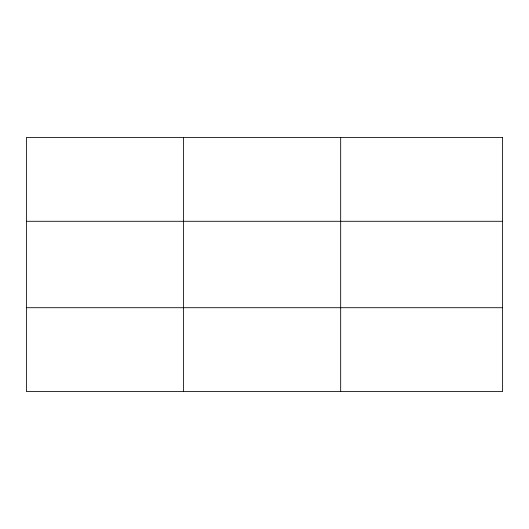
<?xml version="1.0" encoding="UTF-8"?>
<svg xmlns="http://www.w3.org/2000/svg" width="529" height="529" viewBox="0 0 529 529"><rect width="100%" height="100%" fill="white"/><g stroke="black" fill="none" stroke-linecap="round" stroke-linejoin="round"><path stroke-width="0.79" d="M183.563 391.592L183.563 137.408M340.676 391.592L340.676 137.408M26.45 221.287L502.55 221.287M26.45 307.713L502.55 307.713M502.55 137.408L502.55 391.592L26.45 391.592L26.45 137.408L502.55 137.408"/></g></svg>
